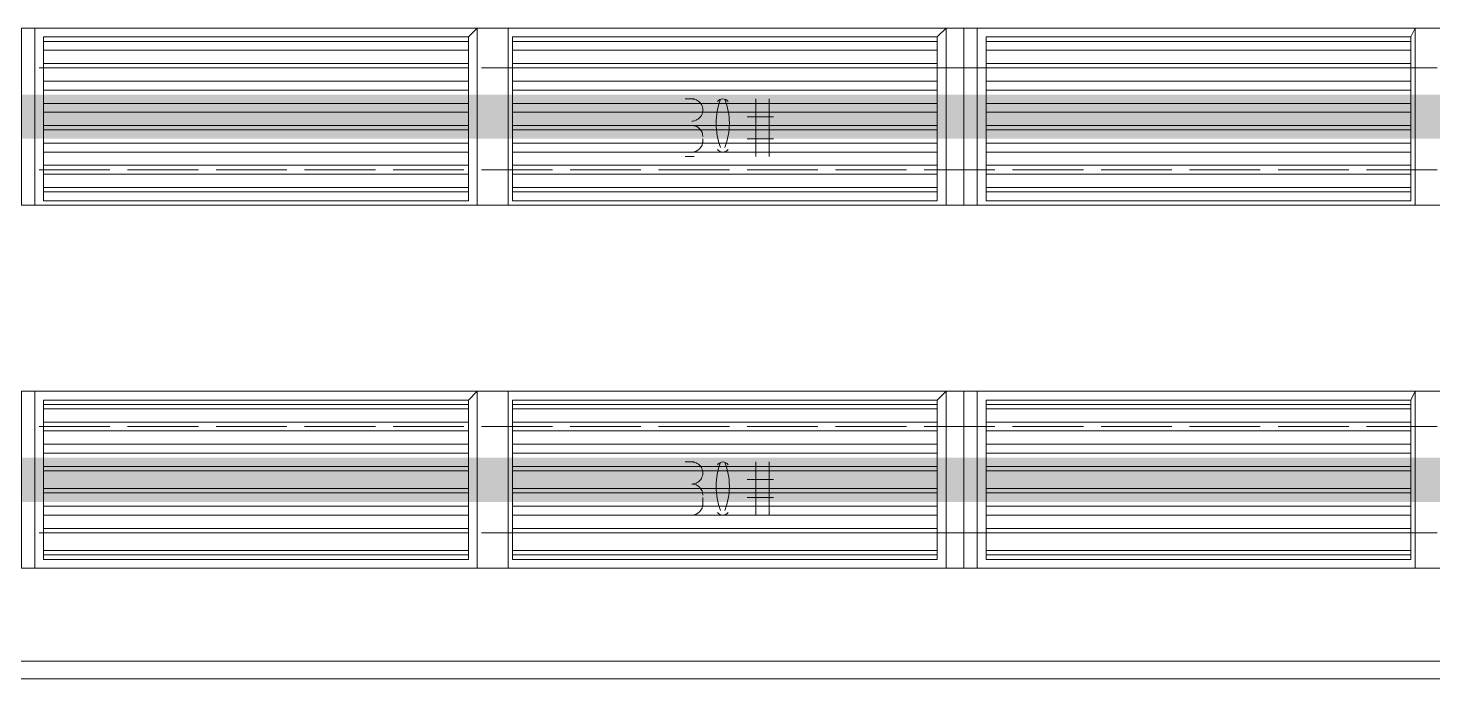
# Model space of a CAD drawing. Header units: millimetres. Extents: x 2315 to 4619, y 1334 to 1897.
# Drawn here: x 3800.87 to 3820.27, y 1503.95 to 1512.93 of the extents above; entities that cross this region are included whole.
import ezdxf

# ---------------------------------------------------------------- set-up
doc = ezdxf.new("R2010")
doc.units = ezdxf.units.MM
doc.linetypes.add('PDF_IMPORT', pattern=[1, 0.8, -0.2])
for name, color, linetype in [('PDF_3中心线层', 1, 'Continuous'), ('PDF_4', 2, 'Continuous'), ('PDF_9双点划线层', 5, 'Continuous')]:
    doc.layers.add(name, color=color, linetype=linetype)
doc.layers.add('PDF_转运站初步方案', color=7, linetype='Continuous', true_color=0x00b85c)

msp = doc.modelspace()

# ---------------------------------------------------------------- hatches: boundary and pattern name
at = {"layer": 'PDF_转运站初步方案', "true_color": 0x00a5dd, "transparency": 33554559}
for points in [[(3335.528, 1512.011), (3335.528, 1511.4), (4290.164, 1511.4), (4290.164, 1512.011)], [(4290.164, 1506.391), (4290.164, 1507.002), (3343.59, 1507.002), (3343.59, 1506.391)]]:
    msp.add_hatch(color=142, dxfattribs=at).paths.add_polyline_path(points)

# ---------------------------------------------------------------- linework, layer by layer
at = {"layer": 'PDF_3中心线层', "linetype": 'PDF_IMPORT', "lineweight": 18, "ltscale": 1.221622}
for points in [[(3689.859, 1512.377), (4033.013, 1512.377)], [(3689.859, 1510.972), (4033.013, 1510.972)], [(3689.859, 1507.43), (4033.013, 1507.43)], [(3689.859, 1505.964), (4033.013, 1505.964)], [(3689.859, 1504.192), (4033.013, 1504.192)]]:
    msp.add_lwpolyline(points, dxfattribs=at)
at = {"layer": 'PDF_4', "lineweight": 18}
for points in [[(3800.782, 1510.484), (3813.793, 1510.484), (3813.793, 1512.927), (3800.782, 1512.927)], [(3813.793, 1510.484), (3826.742, 1510.484), (3826.742, 1512.927), (3813.793, 1512.927)], [(3800.782, 1505.475), (3813.793, 1505.475), (3813.793, 1507.918), (3800.782, 1507.918)], [(3813.793, 1505.475), (3826.742, 1505.475), (3826.742, 1507.918), (3813.793, 1507.918)]]:
    msp.add_lwpolyline(points, close=True, dxfattribs=at)
at = {"layer": 'PDF_9双点划线层', "lineweight": 20}
for points in [[(3800.966, 1510.484), (3800.966, 1512.927), (3807.074, 1512.927), (3807.074, 1510.484)], [(3807.501, 1510.484), (3807.501, 1512.927), (3813.548, 1512.927), (3813.548, 1510.484)], [(3813.976, 1510.484), (3813.976, 1512.927), (3820.023, 1512.927), (3820.023, 1510.484)], [(3801.088, 1510.545), (3801.088, 1512.805), (3806.952, 1512.805), (3806.952, 1510.545)], [(3807.562, 1510.545), (3807.562, 1512.805), (3813.426, 1512.805), (3813.426, 1510.545)], [(3814.098, 1510.545), (3814.098, 1512.805), (3819.962, 1512.805), (3819.962, 1510.545)], [(3800.966, 1505.475), (3800.966, 1507.918), (3807.074, 1507.918), (3807.074, 1505.475)], [(3807.501, 1505.475), (3807.501, 1507.918), (3813.548, 1507.918), (3813.548, 1505.475)], [(3813.976, 1505.475), (3813.976, 1507.918), (3820.023, 1507.918), (3820.023, 1505.475)], [(3801.088, 1505.597), (3801.088, 1507.796), (3806.952, 1507.796), (3806.952, 1505.597)], [(3807.562, 1505.597), (3807.562, 1507.796), (3813.426, 1507.796), (3813.426, 1505.597)], [(3814.098, 1505.597), (3814.098, 1507.796), (3819.962, 1507.796), (3819.962, 1505.597)]]:
    msp.add_lwpolyline(points, close=True, dxfattribs=at)
for points in [[(3807.074, 1512.927), (3806.952, 1512.805)], [(3813.548, 1512.927), (3813.426, 1512.805)], [(3820.023, 1512.927), (3819.962, 1512.805)], [(3806.952, 1512.744), (3801.088, 1512.744)], [(3813.426, 1512.744), (3807.562, 1512.744)], [(3819.962, 1512.744), (3814.098, 1512.744)], [(3806.952, 1512.622), (3801.088, 1512.622)], [(3813.426, 1512.622), (3807.562, 1512.622)], [(3819.962, 1512.622), (3814.098, 1512.622)], [(3806.952, 1512.438), (3801.088, 1512.438)], [(3806.952, 1512.377), (3801.088, 1512.377)], [(3813.426, 1512.438), (3807.562, 1512.438)], [(3813.426, 1512.377), (3807.562, 1512.377)], [(3819.962, 1512.438), (3814.098, 1512.438)], [(3819.962, 1512.377), (3814.098, 1512.377)], [(3806.952, 1512.194), (3801.088, 1512.194)], [(3813.426, 1512.194), (3807.562, 1512.194)], [(3819.962, 1512.194), (3814.098, 1512.194)], [(3806.952, 1512.072), (3801.088, 1512.072)], [(3813.426, 1512.072), (3807.562, 1512.072)], [(3819.962, 1512.072), (3814.098, 1512.072)], [(3806.952, 1511.889), (3801.088, 1511.889)], [(3806.952, 1511.767), (3801.088, 1511.767)], [(3813.426, 1511.889), (3807.562, 1511.889)], [(3813.426, 1511.767), (3807.562, 1511.767)], [(3819.962, 1511.889), (3814.098, 1511.889)], [(3819.962, 1511.767), (3814.098, 1511.767)], [(3806.952, 1511.583), (3801.088, 1511.583)], [(3806.952, 1511.522), (3801.088, 1511.522)], [(3813.426, 1511.583), (3807.562, 1511.583)], [(3813.426, 1511.522), (3807.562, 1511.522)], [(3819.962, 1511.583), (3814.098, 1511.583)], [(3819.962, 1511.522), (3814.098, 1511.522)], [(3806.952, 1511.339), (3801.088, 1511.339)], [(3813.426, 1511.339), (3807.562, 1511.339)], [(3819.962, 1511.339), (3814.098, 1511.339)], [(3806.952, 1511.217), (3801.088, 1511.217)], [(3813.426, 1511.217), (3807.562, 1511.217)], [(3819.962, 1511.217), (3814.098, 1511.217)], [(3806.952, 1511.034), (3801.088, 1511.034)], [(3813.426, 1511.034), (3807.562, 1511.034)], [(3819.962, 1511.034), (3814.098, 1511.034)], [(3806.952, 1510.911), (3801.088, 1510.911)], [(3813.426, 1510.911), (3807.562, 1510.911)], [(3819.962, 1510.911), (3814.098, 1510.911)], [(3806.952, 1510.728), (3801.088, 1510.728)], [(3806.952, 1510.667), (3801.088, 1510.667)], [(3813.426, 1510.728), (3807.562, 1510.728)], [(3813.426, 1510.667), (3807.562, 1510.667)], [(3819.962, 1510.728), (3814.098, 1510.728)], [(3819.962, 1510.667), (3814.098, 1510.667)], [(3807.074, 1510.484), (3800.966, 1510.484)], [(3813.548, 1510.484), (3807.501, 1510.484)], [(3820.023, 1510.484), (3813.976, 1510.484)], [(3807.074, 1507.918), (3806.952, 1507.796)], [(3813.548, 1507.918), (3813.426, 1507.796)], [(3820.023, 1507.918), (3819.962, 1507.796)], [(3806.952, 1507.735), (3801.088, 1507.735)], [(3806.952, 1507.674), (3801.088, 1507.674)], [(3813.426, 1507.735), (3807.562, 1507.735)], [(3813.426, 1507.674), (3807.562, 1507.674)], [(3819.962, 1507.735), (3814.098, 1507.735)], [(3819.962, 1507.674), (3814.098, 1507.674)], [(3806.952, 1507.491), (3801.088, 1507.491)], [(3813.426, 1507.491), (3807.562, 1507.491)], [(3819.962, 1507.491), (3814.098, 1507.491)], [(3806.952, 1507.369), (3801.088, 1507.369)], [(3813.426, 1507.369), (3807.562, 1507.369)], [(3819.962, 1507.369), (3814.098, 1507.369)], [(3806.952, 1507.185), (3801.088, 1507.185)], [(3806.952, 1507.063), (3801.088, 1507.063)], [(3813.426, 1507.185), (3807.562, 1507.185)], [(3813.426, 1507.063), (3807.562, 1507.063)], [(3819.962, 1507.185), (3814.098, 1507.185)], [(3819.962, 1507.063), (3814.098, 1507.063)], [(3806.952, 1506.88), (3801.088, 1506.88)], [(3813.426, 1506.88), (3807.562, 1506.88)], [(3819.962, 1506.88), (3814.098, 1506.88)], [(3806.952, 1506.819), (3801.088, 1506.819)], [(3813.426, 1506.819), (3807.562, 1506.819)], [(3819.962, 1506.819), (3814.098, 1506.819)], [(3806.952, 1506.575), (3801.088, 1506.575)], [(3806.952, 1506.514), (3801.088, 1506.514)], [(3813.426, 1506.575), (3807.562, 1506.575)], [(3813.426, 1506.514), (3807.562, 1506.514)], [(3819.962, 1506.575), (3814.098, 1506.575)], [(3819.962, 1506.514), (3814.098, 1506.514)], [(3806.952, 1506.33), (3801.088, 1506.33)], [(3813.426, 1506.33), (3807.562, 1506.33)], [(3819.962, 1506.33), (3814.098, 1506.33)], [(3806.952, 1506.208), (3801.088, 1506.208)], [(3813.426, 1506.208), (3807.562, 1506.208)], [(3819.962, 1506.208), (3814.098, 1506.208)], [(3806.952, 1506.025), (3801.088, 1506.025)], [(3806.952, 1505.964), (3801.088, 1505.964)], [(3813.426, 1506.025), (3807.562, 1506.025)], [(3813.426, 1505.964), (3807.562, 1505.964)], [(3819.962, 1506.025), (3814.098, 1506.025)], [(3819.962, 1505.964), (3814.098, 1505.964)], [(3806.952, 1505.72), (3801.088, 1505.72)], [(3813.426, 1505.72), (3807.562, 1505.72)], [(3819.962, 1505.72), (3814.098, 1505.72)], [(3806.952, 1505.658), (3801.088, 1505.658)], [(3813.426, 1505.658), (3807.562, 1505.658)], [(3819.962, 1505.658), (3814.098, 1505.658)], [(3807.074, 1505.475), (3800.966, 1505.475)], [(3813.548, 1505.475), (3807.501, 1505.475)], [(3820.023, 1505.475), (3813.976, 1505.475)]]:
    msp.add_lwpolyline(points, dxfattribs=at)
at = {"layer": 'PDF_转运站初步方案', "color": 2, "lineweight": 5}
for points in [[(3809.945, 1511.95), (3810.067, 1511.95)], [(3810.922, 1511.156), (3810.922, 1511.95)], [(3811.105, 1511.95), (3811.105, 1511.156)], [(3810.8, 1511.705), (3811.166, 1511.705)], [(3810.067, 1511.583), (3810.006, 1511.583)], [(3810.189, 1511.4), (3810.189, 1511.339)], [(3811.166, 1511.4), (3810.8, 1511.4)], [(3810.067, 1511.156), (3809.945, 1511.156)], [(3809.945, 1506.941), (3810.067, 1506.941)], [(3810.922, 1506.208), (3810.922, 1506.941)], [(3811.105, 1506.941), (3811.105, 1506.208)], [(3810.8, 1506.697), (3811.166, 1506.697)], [(3810.067, 1506.575), (3810.006, 1506.575)], [(3810.189, 1506.452), (3810.189, 1506.33)], [(3811.166, 1506.452), (3810.8, 1506.452)], [(3810.067, 1506.208), (3809.945, 1506.208)]]:
    msp.add_lwpolyline(points, dxfattribs=at)
msp.add_lwpolyline([(3810.189, 1506.483, 0.414221), (3810.036, 1506.636, 1.000013), (3810.036, 1506.941)], format="xyb", dxfattribs=at)
at = {"layer": 'PDF_转运站初步方案', "color": 142, "lineweight": 5, "true_color": 0x00a5dd}
msp.add_lwpolyline([(3419.942, 1504.192), (4209.904, 1504.192)], dxfattribs=at)
at = {"layer": 'PDF_转运站初步方案', "color": 6, "lineweight": 18}
msp.add_lwpolyline([(3689.859, 1503.948), (4033.013, 1503.948)], dxfattribs=at)
at = {"layer": 'PDF_转运站初步方案', "color": 2, "lineweight": 5}
for centre, radius, start, end in [((3810.036, 1511.797), 0.153, 269.9993, 90.0007), ((3811.297, 1511.614), 0.925, 158.9095, 201.0905), ((3810.464, 1511.858), 0.0917, 36.5178, 143.4822), ((3809.63, 1511.614), 0.925, 338.9095, 21.0905), ((3810.036, 1511.431), 0.153, 359.9993, 90.0007), ((3810.036, 1511.37), 0.153, 269.9993, 0.0007), ((3810.464, 1511.308), 0.0917, 216.5178, 323.4822), ((3811.297, 1506.605), 0.925, 158.9095, 201.0905), ((3810.464, 1506.849), 0.0917, 36.5178, 143.4822), ((3809.63, 1506.605), 0.925, 338.9095, 21.0905), ((3810.036, 1506.361), 0.153, 269.9993, 0.0007), ((3810.464, 1506.3), 0.0917, 216.5178, 323.4822)]:
    msp.add_arc(centre, radius, start, end, dxfattribs=at)

doc.saveas('drawing.dxf')
